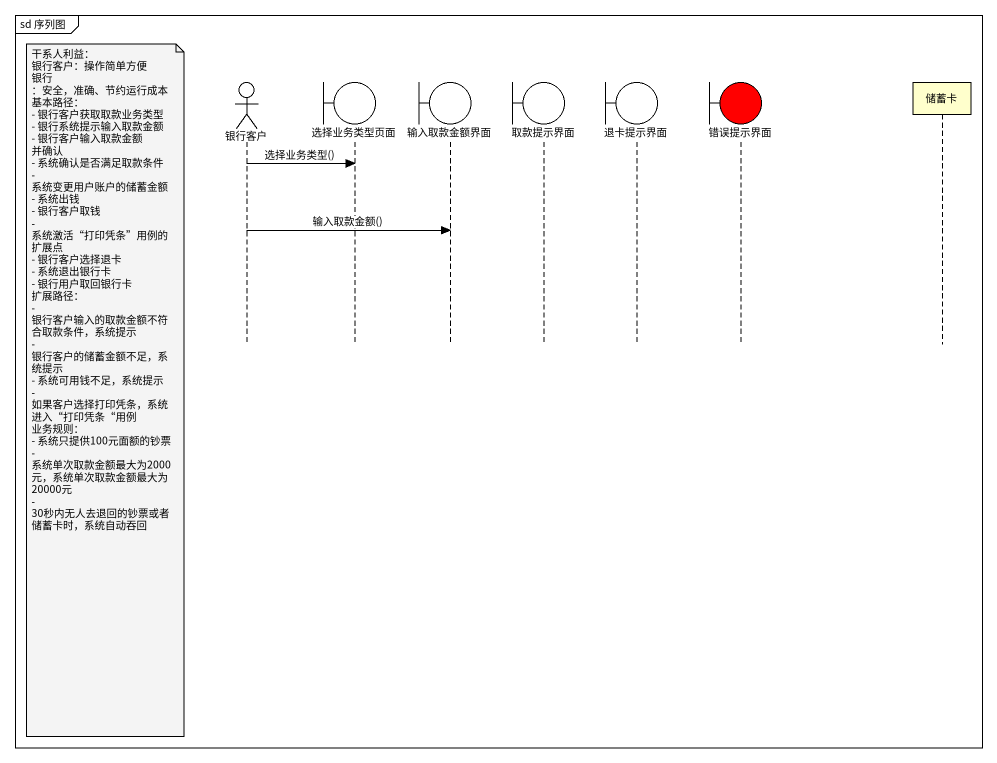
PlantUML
@startuml
mainframe sd 序列图
hide footbox
actor 银行客户
boundary 选择业务类型页面
boundary 输入取款金额界面
boundary 取款提示界面
boundary 退卡提示界面
boundary 错误提示界面 #FF0000
participant 储蓄卡

银行客户 -> 选择业务类型页面 : 选择业务类型()
银行客户 -> 输入取款金额界面 : 输入取款金额()
note left of 银行客户
  干系人利益：
  银行客户：操作简单方便
  银行 ：安全，准确、节约运行成本
  基本路径：
  - 银行客户获取取款业务类型
  - 银行系统提示输入取款金额
  - 银行客户输入取款金额 并确认
  - 系统确认是否满足取款条件
  - 系统变更用户账户的储蓄金额
  - 系统出钱
  - 银行客户取钱
  - 系统激活“打印凭条”用例的扩展点
  - 银行客户选择退卡
  - 系统退出银行卡
  - 银行用户取回银行卡
  扩展路径：
  - 银行客户输入的取款金额不符合取款条件，系统提示
  - 银行客户的储蓄金额不足，系统提示
  - 系统可用钱不足，系统提示
  - 如果客户选择打印凭条，系统进入“打印凭条“用例
  业务规则：
  - 系统只提供100元面额的钞票
  - 系统单次取款金额最大为2000元，系统单次取款金额最大为20000元
  - 30秒内无人去退回的钞票或者储蓄卡时，系统自动吞回
end note
@enduml
